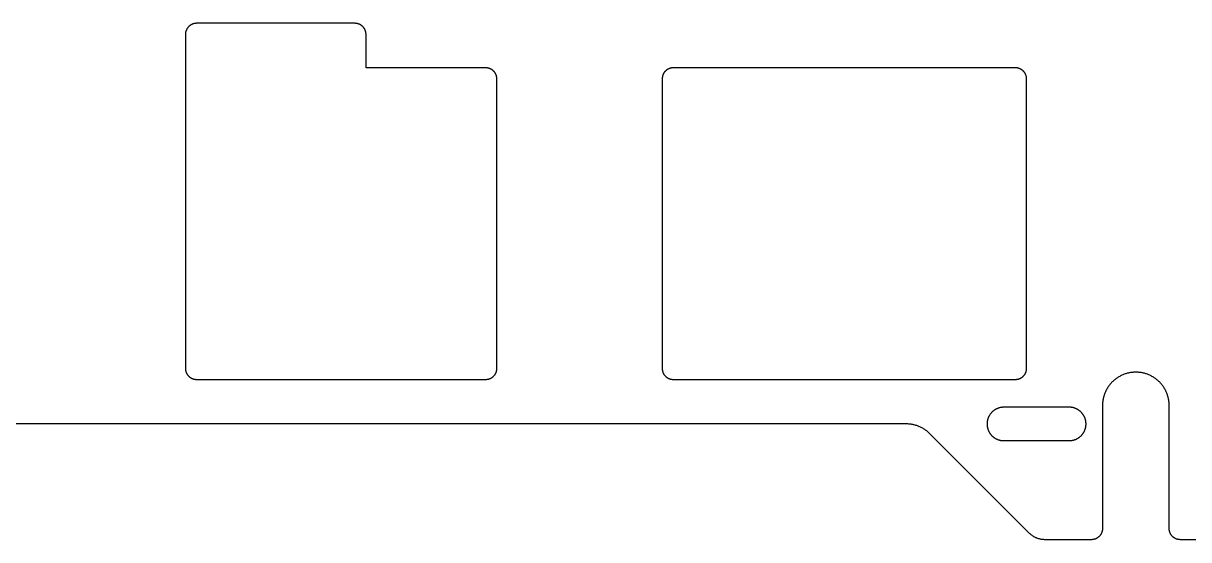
# Model space of a CAD drawing. Header units: millimetres. Extents: x -2014 to -1710, y 1046 to 1151.
# Drawn here: x -1826.2 to -1773.8, y 1046.4 to 1069.6 of the extents above; entities that cross this region are included whole.
import ezdxf

# ---------------------------------------------------------------- set-up
doc = ezdxf.new("R2010")
doc.units = ezdxf.units.MM
doc.layers.add('Layer 01', color=1, linetype='Continuous', true_color=0xff0000)

msp = doc.modelspace()

# ---------------------------------------------------------------- linework, layer by layer
at = {"layer": 'Layer 01', "color": 254, "true_color": 0xcad1ee}
for points in [[(-1818.371685, 1069.605882), (-1818.388756, 1069.60559), (-1818.405807, 1069.604716), (-1818.422817, 1069.603261), (-1818.439769, 1069.601225), (-1818.456641, 1069.598612), (-1818.473413, 1069.595424), (-1818.490068, 1069.591665), (-1818.506584, 1069.587341), (-1818.522943, 1069.582454), (-1818.539125, 1069.577012), (-1818.555112, 1069.571021), (-1818.570886, 1069.564488), (-1818.586427, 1069.557419), (-1818.601718, 1069.549825), (-1818.61674, 1069.541712), (-1818.631477, 1069.533092), (-1818.645911, 1069.523973), (-1818.660026, 1069.514367), (-1818.673804, 1069.504284), (-1818.687229, 1069.493738), (-1818.700287, 1069.482738), (-1818.712962, 1069.4713), (-1818.725239, 1069.459435), (-1818.737103, 1069.447158), (-1818.748542, 1069.434484), (-1818.759541, 1069.421426), (-1818.770088, 1069.408), (-1818.78017, 1069.394222), (-1818.789776, 1069.380108), (-1818.798895, 1069.365674), (-1818.807516, 1069.350937), (-1818.815628, 1069.335914), (-1818.823223, 1069.320624), (-1818.830291, 1069.305082), (-1818.836825, 1069.289309), (-1818.842816, 1069.273322), (-1818.848258, 1069.257139), (-1818.853144, 1069.24078), (-1818.857469, 1069.224264), (-1818.861227, 1069.20761), (-1818.864415, 1069.190837), (-1818.867028, 1069.173965), (-1818.869064, 1069.157014), (-1818.87052, 1069.140003), (-1818.871394, 1069.122952), (-1818.871685, 1069.105882)], [(-1811.25292, 1069.605882), (-1818.371685, 1069.605882)], [(-1810.75292, 1069.105882), (-1810.753212, 1069.122952), (-1810.754086, 1069.140003), (-1810.755542, 1069.157014), (-1810.757577, 1069.173965), (-1810.760191, 1069.190837), (-1810.763378, 1069.20761), (-1810.767137, 1069.224264), (-1810.771462, 1069.24078), (-1810.776348, 1069.257139), (-1810.78179, 1069.273322), (-1810.787781, 1069.289309), (-1810.794315, 1069.305082), (-1810.801383, 1069.320624), (-1810.808978, 1069.335914), (-1810.81709, 1069.350937), (-1810.825711, 1069.365674), (-1810.834829, 1069.380108), (-1810.844435, 1069.394222), (-1810.854518, 1069.408), (-1810.865065, 1069.421426), (-1810.876064, 1069.434484), (-1810.887502, 1069.447158), (-1810.899367, 1069.459435), (-1810.911644, 1069.4713), (-1810.924318, 1069.482738), (-1810.937376, 1069.493738), (-1810.950802, 1069.504284), (-1810.96458, 1069.514367), (-1810.978694, 1069.523973), (-1810.993128, 1069.533092), (-1811.007865, 1069.541712), (-1811.022888, 1069.549825), (-1811.038179, 1069.557419), (-1811.05372, 1069.564488), (-1811.069493, 1069.571021), (-1811.08548, 1069.577012), (-1811.101663, 1069.582454), (-1811.118022, 1069.587341), (-1811.134538, 1069.591665), (-1811.151192, 1069.595424), (-1811.167965, 1069.598612), (-1811.184837, 1069.601225), (-1811.201788, 1069.603261), (-1811.218799, 1069.604716), (-1811.23585, 1069.60559), (-1811.25292, 1069.605882)], [(-1818.871685, 1069.105882), (-1818.871685, 1054.10587)], [(-1810.75292, 1067.60587), (-1810.75292, 1069.105882)], [(-1805.371685, 1067.60587), (-1810.75292, 1067.60587)], [(-1804.871685, 1067.10587), (-1804.871977, 1067.12294), (-1804.872851, 1067.139991), (-1804.874307, 1067.157002), (-1804.876342, 1067.173953), (-1804.878956, 1067.190825), (-1804.882143, 1067.207598), (-1804.885902, 1067.224252), (-1804.890227, 1067.240768), (-1804.895113, 1067.257127), (-1804.900555, 1067.27331), (-1804.906546, 1067.289297), (-1804.91308, 1067.30507), (-1804.920148, 1067.320611), (-1804.927743, 1067.335902), (-1804.935855, 1067.350925), (-1804.944476, 1067.365662), (-1804.953594, 1067.380096), (-1804.9632, 1067.39421), (-1804.973283, 1067.407988), (-1804.98383, 1067.421414), (-1804.994829, 1067.434472), (-1805.006267, 1067.447146), (-1805.018132, 1067.459423), (-1805.030409, 1067.471288), (-1805.043084, 1067.482726), (-1805.056141, 1067.493725), (-1805.069567, 1067.504272), (-1805.083345, 1067.514355), (-1805.097459, 1067.523961), (-1805.111893, 1067.533079), (-1805.12663, 1067.5417), (-1805.141653, 1067.549812), (-1805.156944, 1067.557407), (-1805.172485, 1067.564475), (-1805.188258, 1067.571009), (-1805.204246, 1067.577), (-1805.220428, 1067.582442), (-1805.236787, 1067.587328), (-1805.253303, 1067.591653), (-1805.269957, 1067.595412), (-1805.28673, 1067.598599), (-1805.303602, 1067.601213), (-1805.320553, 1067.603248), (-1805.337564, 1067.604704), (-1805.354615, 1067.605578), (-1805.371685, 1067.60587)], [(-1796.9404, 1067.605857), (-1796.957471, 1067.605566), (-1796.974521, 1067.604692), (-1796.991532, 1067.603236), (-1797.008484, 1067.6012), (-1797.025355, 1067.598587), (-1797.042128, 1067.5954), (-1797.058782, 1067.591641), (-1797.075299, 1067.587316), (-1797.091658, 1067.58243), (-1797.10784, 1067.576988), (-1797.123827, 1067.570997), (-1797.139601, 1067.564463), (-1797.155142, 1067.557395), (-1797.170433, 1067.5498), (-1797.185455, 1067.541688), (-1797.200192, 1067.533067), (-1797.214626, 1067.523949), (-1797.22874, 1067.514342), (-1797.242518, 1067.50426), (-1797.255944, 1067.493713), (-1797.269002, 1067.482714), (-1797.281677, 1067.471275), (-1797.293954, 1067.459411), (-1797.305818, 1067.447134), (-1797.317257, 1067.434459), (-1797.328256, 1067.421401), (-1797.338803, 1067.407976), (-1797.348885, 1067.394198), (-1797.358491, 1067.380083), (-1797.36761, 1067.365649), (-1797.376231, 1067.350913), (-1797.384343, 1067.33589), (-1797.391938, 1067.320599), (-1797.399006, 1067.305058), (-1797.405539, 1067.289285), (-1797.411531, 1067.273297), (-1797.416973, 1067.257115), (-1797.421859, 1067.240756), (-1797.426184, 1067.22424), (-1797.429942, 1067.207585), (-1797.43313, 1067.190813), (-1797.435743, 1067.173941), (-1797.437779, 1067.15699), (-1797.439235, 1067.139979), (-1797.440109, 1067.122928), (-1797.4404, 1067.105857)], [(-1796.44042, 1067.605858), (-1796.9404, 1067.605857)], [(-1782.059176, 1067.605871), (-1796.44042, 1067.605858)], [(-1782.053921, 1067.605857), (-1782.059176, 1067.605871)], [(-1781.559135, 1067.605857), (-1782.053921, 1067.605857)], [(-1781.059135, 1067.105857), (-1781.059427, 1067.122928), (-1781.060301, 1067.139979), (-1781.061757, 1067.15699), (-1781.063792, 1067.173941), (-1781.066405, 1067.190813), (-1781.069593, 1067.207585), (-1781.073352, 1067.22424), (-1781.077677, 1067.240756), (-1781.082563, 1067.257115), (-1781.088005, 1067.273297), (-1781.093996, 1067.289285), (-1781.10053, 1067.305058), (-1781.107598, 1067.320599), (-1781.115193, 1067.33589), (-1781.123305, 1067.350913), (-1781.131926, 1067.365649), (-1781.141044, 1067.380083), (-1781.15065, 1067.394198), (-1781.160733, 1067.407976), (-1781.17128, 1067.421401), (-1781.182279, 1067.434459), (-1781.193717, 1067.447134), (-1781.205582, 1067.459411), (-1781.217859, 1067.471275), (-1781.230533, 1067.482714), (-1781.243591, 1067.493713), (-1781.257017, 1067.50426), (-1781.270795, 1067.514342), (-1781.284909, 1067.523949), (-1781.299343, 1067.533067), (-1781.31408, 1067.541688), (-1781.329103, 1067.5498), (-1781.344393, 1067.557395), (-1781.359935, 1067.564463), (-1781.375708, 1067.570997), (-1781.391695, 1067.576988), (-1781.407878, 1067.58243), (-1781.424237, 1067.587316), (-1781.440753, 1067.591641), (-1781.457407, 1067.5954), (-1781.47418, 1067.598587), (-1781.491052, 1067.6012), (-1781.508003, 1067.603236), (-1781.525014, 1067.604692), (-1781.542065, 1067.605566), (-1781.559135, 1067.605857)], [(-1804.871659, 1066.676527), (-1804.871685, 1067.10587)], [(-1804.869185, 1066.605892), (-1804.869801, 1066.641322), (-1804.870573, 1066.658953), (-1804.871659, 1066.676527)], [(-1797.4404, 1066.612184), (-1797.44042, 1066.605879)], [(-1797.4404, 1067.105857), (-1797.4404, 1066.612184)], [(-1781.059135, 1054.105845), (-1781.059135, 1067.105857)], [(-1804.869185, 1054.605839), (-1804.869185, 1066.605892)], [(-1797.44042, 1066.605879), (-1797.44042, 1054.605859)], [(-1804.871653, 1054.535191), (-1804.870569, 1054.552761), (-1804.869799, 1054.570393), (-1804.869185, 1054.605839)], [(-1797.44042, 1054.605859), (-1797.4404, 1054.599535)], [(-1797.4404, 1054.599535), (-1797.4404, 1054.105845)], [(-1818.871685, 1054.10587), (-1818.871394, 1054.088799), (-1818.87052, 1054.071749), (-1818.869064, 1054.054738), (-1818.867028, 1054.037786), (-1818.864415, 1054.020915), (-1818.861227, 1054.004142), (-1818.857469, 1053.987488), (-1818.853144, 1053.970971), (-1818.848258, 1053.954612), (-1818.842816, 1053.93843), (-1818.836825, 1053.922443), (-1818.830291, 1053.906669), (-1818.823223, 1053.891128), (-1818.815628, 1053.875837), (-1818.807516, 1053.860815), (-1818.798895, 1053.846078), (-1818.789776, 1053.831644), (-1818.78017, 1053.81753), (-1818.770088, 1053.803752), (-1818.759541, 1053.790326), (-1818.748542, 1053.777268), (-1818.737103, 1053.764593), (-1818.725239, 1053.752316), (-1818.712962, 1053.740452), (-1818.700287, 1053.729013), (-1818.687229, 1053.718014), (-1818.673804, 1053.707467), (-1818.660026, 1053.697385), (-1818.645911, 1053.687779), (-1818.631477, 1053.67866), (-1818.61674, 1053.670039), (-1818.601718, 1053.661927), (-1818.586427, 1053.654332), (-1818.570886, 1053.647264), (-1818.555112, 1053.64073), (-1818.539125, 1053.634739), (-1818.522943, 1053.629297), (-1818.506584, 1053.624411), (-1818.490068, 1053.620086), (-1818.473413, 1053.616328), (-1818.456641, 1053.61314), (-1818.439769, 1053.610527), (-1818.422817, 1053.608491), (-1818.405807, 1053.607035), (-1818.388756, 1053.606161), (-1818.371685, 1053.60587)], [(-1805.371685, 1053.60587), (-1805.354615, 1053.606161), (-1805.337564, 1053.607035), (-1805.320553, 1053.608491), (-1805.303602, 1053.610527), (-1805.28673, 1053.61314), (-1805.269957, 1053.616328), (-1805.253303, 1053.620086), (-1805.236787, 1053.624411), (-1805.220428, 1053.629297), (-1805.204246, 1053.634739), (-1805.188258, 1053.64073), (-1805.172485, 1053.647264), (-1805.156944, 1053.654332), (-1805.141653, 1053.661927), (-1805.12663, 1053.670039), (-1805.111893, 1053.67866), (-1805.097459, 1053.687779), (-1805.083345, 1053.697385), (-1805.069567, 1053.707467), (-1805.056141, 1053.718014), (-1805.043084, 1053.729013), (-1805.030409, 1053.740452), (-1805.018132, 1053.752316), (-1805.006267, 1053.764593), (-1804.994829, 1053.777268), (-1804.98383, 1053.790326), (-1804.973283, 1053.803752), (-1804.9632, 1053.81753), (-1804.953594, 1053.831644), (-1804.944476, 1053.846078), (-1804.935855, 1053.860815), (-1804.927743, 1053.875837), (-1804.920148, 1053.891128), (-1804.91308, 1053.906669), (-1804.906546, 1053.922443), (-1804.900555, 1053.93843), (-1804.895113, 1053.954612), (-1804.890227, 1053.970971), (-1804.885902, 1053.987488), (-1804.882143, 1054.004142), (-1804.878956, 1054.020915), (-1804.876342, 1054.037786), (-1804.874307, 1054.054738), (-1804.872851, 1054.071749), (-1804.871977, 1054.088799), (-1804.871685, 1054.10587)], [(-1804.871685, 1054.10587), (-1804.871653, 1054.535191)], [(-1797.4404, 1054.105845), (-1797.440109, 1054.088775), (-1797.439235, 1054.071724), (-1797.437779, 1054.054713), (-1797.435743, 1054.037762), (-1797.43313, 1054.02089), (-1797.429942, 1054.004117), (-1797.426184, 1053.987463), (-1797.421859, 1053.970947), (-1797.416973, 1053.954588), (-1797.411531, 1053.938405), (-1797.405539, 1053.922418), (-1797.399006, 1053.906645), (-1797.391938, 1053.891104), (-1797.384343, 1053.875813), (-1797.376231, 1053.86079), (-1797.36761, 1053.846053), (-1797.358491, 1053.831619), (-1797.348885, 1053.817505), (-1797.338803, 1053.803727), (-1797.328256, 1053.790301), (-1797.317257, 1053.777243), (-1797.305818, 1053.764569), (-1797.293954, 1053.752292), (-1797.281677, 1053.740427), (-1797.269002, 1053.728989), (-1797.255944, 1053.71799), (-1797.242518, 1053.707443), (-1797.22874, 1053.69736), (-1797.214626, 1053.687754), (-1797.200192, 1053.678636), (-1797.185455, 1053.670015), (-1797.170433, 1053.661903), (-1797.155142, 1053.654308), (-1797.139601, 1053.64724), (-1797.123827, 1053.640706), (-1797.10784, 1053.634715), (-1797.091658, 1053.629273), (-1797.075299, 1053.624387), (-1797.058782, 1053.620062), (-1797.042128, 1053.616303), (-1797.025355, 1053.613116), (-1797.008484, 1053.610502), (-1796.991532, 1053.608467), (-1796.974521, 1053.607011), (-1796.957471, 1053.606137), (-1796.9404, 1053.605845)], [(-1781.559135, 1053.605845), (-1781.542065, 1053.606137), (-1781.525014, 1053.607011), (-1781.508003, 1053.608467), (-1781.491052, 1053.610502), (-1781.47418, 1053.613116), (-1781.457407, 1053.616303), (-1781.440753, 1053.620062), (-1781.424237, 1053.624387), (-1781.407878, 1053.629273), (-1781.391695, 1053.634715), (-1781.375708, 1053.640706), (-1781.359935, 1053.64724), (-1781.344393, 1053.654308), (-1781.329103, 1053.661903), (-1781.31408, 1053.670015), (-1781.299343, 1053.678636), (-1781.284909, 1053.687754), (-1781.270795, 1053.69736), (-1781.257017, 1053.707443), (-1781.243591, 1053.71799), (-1781.230533, 1053.728989), (-1781.217859, 1053.740427), (-1781.205582, 1053.752292), (-1781.193717, 1053.764569), (-1781.182279, 1053.777243), (-1781.17128, 1053.790301), (-1781.160733, 1053.803727), (-1781.15065, 1053.817505), (-1781.141044, 1053.831619), (-1781.131926, 1053.846053), (-1781.123305, 1053.86079), (-1781.115193, 1053.875813), (-1781.107598, 1053.891104), (-1781.10053, 1053.906645), (-1781.093996, 1053.922418), (-1781.088005, 1053.938405), (-1781.082563, 1053.954588), (-1781.077677, 1053.970947), (-1781.073352, 1053.987463), (-1781.069593, 1054.004117), (-1781.066405, 1054.02089), (-1781.063792, 1054.037762), (-1781.061757, 1054.054713), (-1781.060301, 1054.071724), (-1781.059427, 1054.088775), (-1781.059135, 1054.105845)], [(-1818.371685, 1053.60587), (-1817.873781, 1053.60587)], [(-1817.873781, 1053.60587), (-1817.86919, 1053.605859)], [(-1817.86919, 1053.605859), (-1816.755395, 1053.605853)], [(-1816.755395, 1053.605853), (-1811.750445, 1053.605853)], [(-1811.750445, 1053.605853), (-1805.869169, 1053.605859)], [(-1805.869169, 1053.605859), (-1805.86459, 1053.60587)], [(-1805.86459, 1053.60587), (-1805.371685, 1053.60587)], [(-1796.9404, 1053.605845), (-1781.559135, 1053.605845)], [(-1774.648054, 1052.430975), (-1774.648468, 1052.466628), (-1774.649705, 1052.502128), (-1774.651765, 1052.537475), (-1774.654647, 1052.57267), (-1774.658352, 1052.607711), (-1774.66288, 1052.6426), (-1774.66823, 1052.677336), (-1774.674403, 1052.71192), (-1774.681399, 1052.74635), (-1774.689218, 1052.780628), (-1774.697859, 1052.814753), (-1774.707323, 1052.848725), (-1774.71761, 1052.882544), (-1774.728719, 1052.916211), (-1774.740378, 1052.949034), (-1774.753406, 1052.983085), (-1774.768084, 1053.018871), (-1774.783599, 1053.054132), (-1774.799948, 1053.088868), (-1774.81713, 1053.123075), (-1774.835141, 1053.156752), (-1774.853981, 1053.189896), (-1774.873646, 1053.222505), (-1774.894136, 1053.254577), (-1774.915446, 1053.28611), (-1774.937576, 1053.317102), (-1774.960523, 1053.34755), (-1774.984285, 1053.377452), (-1775.00886, 1053.406806), (-1775.034245, 1053.435611), (-1775.060438, 1053.463863), (-1775.087438, 1053.49156), (-1775.115113, 1053.51857), (-1775.143337, 1053.544762), (-1775.172107, 1053.570137), (-1775.201425, 1053.594693), (-1775.23129, 1053.61843), (-1775.261703, 1053.64135), (-1775.292664, 1053.663452), (-1775.324171, 1053.684735), (-1775.356226, 1053.7052), (-1775.388829, 1053.724847), (-1775.421979, 1053.743676), (-1775.455676, 1053.761687), (-1775.489921, 1053.77888), (-1775.524713, 1053.795255), (-1775.560796, 1053.811106), (-1775.59594, 1053.82555), (-1775.629217, 1053.83829), (-1775.662672, 1053.850209), (-1775.696303, 1053.861307), (-1775.730106, 1053.871584), (-1775.764078, 1053.881039), (-1775.798216, 1053.889674), (-1775.832517, 1053.897487), (-1775.866978, 1053.904479), (-1775.901596, 1053.91065), (-1775.936368, 1053.916), (-1775.971291, 1053.920529), (-1776.006361, 1053.924237), (-1776.041577, 1053.927123), (-1776.076933, 1053.929189), (-1776.112429, 1053.930433), (-1776.148059, 1053.930856), (-1776.183682, 1053.930456), (-1776.219157, 1053.929232), (-1776.254482, 1053.927184), (-1776.289659, 1053.924312), (-1776.324687, 1053.920615), (-1776.359566, 1053.916094), (-1776.394297, 1053.910748), (-1776.428879, 1053.904579), (-1776.463312, 1053.897584), (-1776.497596, 1053.889766), (-1776.531731, 1053.881123), (-1776.565718, 1053.871657), (-1776.599556, 1053.861365), (-1776.633246, 1053.85025), (-1776.666103, 1053.83858), (-1776.700178, 1053.825546), (-1776.735964, 1053.810871), (-1776.771227, 1053.795359), (-1776.805964, 1053.779012), (-1776.840173, 1053.761833), (-1776.873851, 1053.743824), (-1776.906996, 1053.724987), (-1776.939607, 1053.705324), (-1776.971681, 1053.684837), (-1777.003215, 1053.663529), (-1777.034208, 1053.641401), (-1777.064658, 1053.618456), (-1777.094562, 1053.594697), (-1777.123918, 1053.570125), (-1777.152725, 1053.544742), (-1777.180978, 1053.51855), (-1777.208678, 1053.491553), (-1777.23569, 1053.463879), (-1777.261885, 1053.435658), (-1777.287261, 1053.406889), (-1777.311819, 1053.377573), (-1777.335559, 1053.34771), (-1777.358481, 1053.317298), (-1777.380585, 1053.28634), (-1777.401871, 1053.254834), (-1777.422338, 1053.22278), (-1777.441988, 1053.190179), (-1777.46082, 1053.157031), (-1777.478833, 1053.123335), (-1777.496028, 1053.089091), (-1777.512406, 1053.0543), (-1777.528256, 1053.018226), (-1777.542706, 1052.983076), (-1777.55546, 1052.949777), (-1777.567392, 1052.916318), (-1777.578502, 1052.882697), (-1777.588788, 1052.848916), (-1777.598252, 1052.814973), (-1777.606893, 1052.780869), (-1777.614711, 1052.746604), (-1777.621707, 1052.712177), (-1777.62788, 1052.67759), (-1777.63323, 1052.642841), (-1777.637757, 1052.607931), (-1777.641462, 1052.57286), (-1777.644344, 1052.537628), (-1777.646404, 1052.502235), (-1777.64764, 1052.46668), (-1777.648054, 1052.430964)], [(-1782.086318, 1052.355856), (-1782.10491, 1052.355623), (-1782.123453, 1052.354928), (-1782.141938, 1052.353773), (-1782.160358, 1052.352162), (-1782.178704, 1052.350099), (-1782.196968, 1052.347587), (-1782.215143, 1052.344629), (-1782.23322, 1052.34123), (-1782.251191, 1052.337392), (-1782.269048, 1052.333119), (-1782.286783, 1052.328415), (-1782.304388, 1052.323283), (-1782.321854, 1052.317727), (-1782.339174, 1052.31175), (-1782.356339, 1052.305355), (-1782.373341, 1052.298547), (-1782.390173, 1052.291328), (-1782.406826, 1052.283702), (-1782.423292, 1052.275673), (-1782.439563, 1052.267245), (-1782.45563, 1052.258419), (-1782.471487, 1052.249201), (-1782.487124, 1052.239594), (-1782.502533, 1052.229601), (-1782.517707, 1052.219225), (-1782.532638, 1052.208471), (-1782.547316, 1052.197341), (-1782.561735, 1052.18584), (-1782.575886, 1052.17397), (-1782.58976, 1052.161736), (-1782.60335, 1052.14914), (-1782.616648, 1052.136186), (-1782.629613, 1052.12292), (-1782.642208, 1052.109385), (-1782.654432, 1052.095584), (-1782.666285, 1052.081518), (-1782.677765, 1052.06719), (-1782.688873, 1052.052602), (-1782.699606, 1052.037755), (-1782.709964, 1052.022653), (-1782.719947, 1052.007297), (-1782.729552, 1051.991689), (-1782.73878, 1051.975831), (-1782.74763, 1051.959726), (-1782.756101, 1051.943374), (-1782.764191, 1051.92678), (-1782.771901, 1051.909944), (-1782.779228, 1051.892869), (-1782.786141, 1051.875628), (-1782.792609, 1051.858294), (-1782.79863, 1051.840867), (-1782.804205, 1051.823348), (-1782.809334, 1051.805735), (-1782.814017, 1051.788029), (-1782.818255, 1051.77023), (-1782.822046, 1051.752338), (-1782.825391, 1051.734354), (-1782.82829, 1051.716276), (-1782.830743, 1051.698105), (-1782.83275, 1051.679841), (-1782.834311, 1051.661484), (-1782.835426, 1051.643035), (-1782.836095, 1051.624492), (-1782.836318, 1051.605856)], [(-1779.136318, 1052.355856), (-1782.086318, 1052.355856)], [(-1778.386318, 1051.605856), (-1778.386551, 1051.624448), (-1778.387247, 1051.64299), (-1778.388402, 1051.661475), (-1778.390012, 1051.679895), (-1778.392076, 1051.698241), (-1778.394588, 1051.716506), (-1778.397545, 1051.734681), (-1778.400945, 1051.752758), (-1778.404783, 1051.770729), (-1778.409055, 1051.788586), (-1778.413759, 1051.806321), (-1778.418891, 1051.823925), (-1778.424448, 1051.841391), (-1778.430425, 1051.858711), (-1778.436819, 1051.875876), (-1778.443628, 1051.892879), (-1778.450847, 1051.909711), (-1778.458472, 1051.926364), (-1778.466501, 1051.94283), (-1778.47493, 1051.9591), (-1778.483755, 1051.975168), (-1778.492973, 1051.991025), (-1778.50258, 1052.006662), (-1778.512574, 1052.022071), (-1778.522949, 1052.037245), (-1778.533703, 1052.052175), (-1778.544833, 1052.066854), (-1778.556334, 1052.081273), (-1778.568204, 1052.095423), (-1778.580439, 1052.109298), (-1778.593035, 1052.122888), (-1778.605988, 1052.136186), (-1778.619255, 1052.149151), (-1778.63279, 1052.161746), (-1778.646591, 1052.17397), (-1778.660657, 1052.185823), (-1778.674985, 1052.197303), (-1778.689573, 1052.20841), (-1778.704419, 1052.219144), (-1778.719521, 1052.229502), (-1778.734878, 1052.239484), (-1778.750486, 1052.24909), (-1778.766343, 1052.258318), (-1778.782449, 1052.267168), (-1778.7988, 1052.275638), (-1778.815395, 1052.283729), (-1778.832231, 1052.291438), (-1778.849306, 1052.298766), (-1778.866547, 1052.305679), (-1778.88388, 1052.312146), (-1778.901307, 1052.318168), (-1778.918827, 1052.323743), (-1778.93644, 1052.328872), (-1778.954146, 1052.333555), (-1778.971944, 1052.337792), (-1778.989836, 1052.341583), (-1779.007821, 1052.344929), (-1779.025899, 1052.347828), (-1779.044069, 1052.350281), (-1779.062333, 1052.352288), (-1779.08069, 1052.353849), (-1779.09914, 1052.354964), (-1779.117683, 1052.355633), (-1779.136318, 1052.355856)], [(-1777.648054, 1052.430964), (-1777.648054, 1046.905814)], [(-1774.648054, 1046.905874), (-1774.648054, 1052.430975)], [(-1786.469375, 1051.605856), (-1956.3366, 1051.605856)], [(-1785.408714, 1051.166516), (-1785.43532, 1051.192489), (-1785.46244, 1051.217711), (-1785.490073, 1051.242182), (-1785.518217, 1051.265901), (-1785.546872, 1051.288867), (-1785.576035, 1051.311081), (-1785.605706, 1051.332541), (-1785.635882, 1051.353247), (-1785.666564, 1051.373198), (-1785.697749, 1051.392394), (-1785.729435, 1051.410833), (-1785.761622, 1051.428517), (-1785.794309, 1051.445443), (-1785.827493, 1051.461612), (-1785.861174, 1051.477023), (-1785.895349, 1051.491675), (-1785.929863, 1051.505502), (-1785.964558, 1051.518436), (-1785.999435, 1051.530479), (-1786.034494, 1051.541629), (-1786.069735, 1051.551888), (-1786.105157, 1051.561254), (-1786.140761, 1051.569729), (-1786.176547, 1051.577311), (-1786.212514, 1051.584001), (-1786.248663, 1051.589799), (-1786.284994, 1051.594706), (-1786.321507, 1051.59872), (-1786.358201, 1051.601842), (-1786.395077, 1051.604072), (-1786.432135, 1051.60541), (-1786.469375, 1051.605856)], [(-1782.836318, 1051.605856), (-1782.836113, 1051.588044), (-1782.835496, 1051.570307), (-1782.834467, 1051.552644), (-1782.833027, 1051.535055), (-1782.831176, 1051.517541), (-1782.828913, 1051.500101), (-1782.826239, 1051.482735), (-1782.823154, 1051.465443), (-1782.819657, 1051.448226), (-1782.815749, 1051.431083), (-1782.811429, 1051.414014), (-1782.806698, 1051.39702), (-1782.801654, 1051.38035), (-1782.796266, 1051.363922), (-1782.790333, 1051.347234), (-1782.78366, 1051.329785), (-1782.776336, 1051.311915), (-1782.768587, 1051.294298), (-1782.760414, 1051.276937), (-1782.751821, 1051.259834), (-1782.742808, 1051.242992), (-1782.733379, 1051.226412), (-1782.723535, 1051.210096), (-1782.713279, 1051.194048), (-1782.702613, 1051.178268), (-1782.691539, 1051.16276), (-1782.680059, 1051.147524), (-1782.668175, 1051.132565), (-1782.65589, 1051.117883), (-1782.643206, 1051.103481), (-1782.630125, 1051.089361), (-1782.616648, 1051.075526), (-1782.602837, 1051.062037), (-1782.588748, 1051.048954), (-1782.574382, 1051.036279), (-1782.559738, 1051.02401), (-1782.544818, 1051.012148), (-1782.52962, 1051.000693), (-1782.514144, 1050.989644), (-1782.498392, 1050.979003), (-1782.482362, 1050.968768), (-1782.466055, 1050.95894), (-1782.449471, 1050.949519), (-1782.432609, 1050.940504), (-1782.415186, 1050.931784), (-1782.397296, 1050.923395), (-1782.379507, 1050.915564), (-1782.362389, 1050.908515), (-1782.345755, 1050.902138), (-1782.329038, 1050.896173), (-1782.312238, 1050.890619), (-1782.295355, 1050.885477), (-1782.27839, 1050.880746), (-1782.261342, 1050.876426), (-1782.244212, 1050.872518), (-1782.226999, 1050.869021), (-1782.209703, 1050.865935), (-1782.192324, 1050.863261), (-1782.174863, 1050.860999), (-1782.15732, 1050.859147), (-1782.139693, 1050.857707), (-1782.121984, 1050.856679), (-1782.104193, 1050.856062), (-1782.086318, 1050.855856)], [(-1779.136318, 1050.855856), (-1779.117727, 1050.856089), (-1779.099184, 1050.856784), (-1779.080699, 1050.857939), (-1779.062279, 1050.85955), (-1779.043933, 1050.861613), (-1779.025669, 1050.864125), (-1779.007494, 1050.867083), (-1778.989417, 1050.870482), (-1778.971446, 1050.87432), (-1778.953589, 1050.878593), (-1778.935854, 1050.883297), (-1778.918249, 1050.888429), (-1778.900783, 1050.893985), (-1778.883463, 1050.899962), (-1778.866298, 1050.906357), (-1778.849296, 1050.913165), (-1778.832464, 1050.920384), (-1778.815811, 1050.92801), (-1778.799345, 1050.936039), (-1778.783074, 1050.944468), (-1778.767006, 1050.953293), (-1778.75115, 1050.962511), (-1778.735513, 1050.972118), (-1778.720103, 1050.982111), (-1778.704929, 1050.992487), (-1778.689999, 1051.003241), (-1778.675321, 1051.014371), (-1778.660902, 1051.025872), (-1778.646751, 1051.037742), (-1778.632877, 1051.049976), (-1778.619286, 1051.062572), (-1778.605988, 1051.075526), (-1778.593024, 1051.088792), (-1778.580429, 1051.102327), (-1778.568205, 1051.116129), (-1778.556352, 1051.130194), (-1778.544871, 1051.144522), (-1778.533764, 1051.15911), (-1778.523031, 1051.173957), (-1778.512673, 1051.189059), (-1778.50269, 1051.204415), (-1778.493085, 1051.220023), (-1778.483856, 1051.235881), (-1778.475007, 1051.251987), (-1778.466536, 1051.268338), (-1778.458446, 1051.284932), (-1778.450736, 1051.301768), (-1778.443409, 1051.318843), (-1778.436495, 1051.336084), (-1778.430028, 1051.353418), (-1778.424007, 1051.370845), (-1778.418432, 1051.388365), (-1778.413303, 1051.405977), (-1778.408619, 1051.423683), (-1778.404382, 1051.441482), (-1778.400591, 1051.459374), (-1778.397246, 1051.477359), (-1778.394347, 1051.495436), (-1778.391894, 1051.513607), (-1778.389887, 1051.531871), (-1778.388325, 1051.550228), (-1778.38721, 1051.568677), (-1778.386541, 1051.58722), (-1778.386318, 1051.605856)], [(-1780.940947, 1046.698749), (-1785.408714, 1051.166516)], [(-1782.086318, 1050.855856), (-1779.136318, 1050.855856)], [(-1777.648054, 1046.905814), (-1777.648213, 1046.893529), (-1777.648685, 1046.881245), (-1777.649467, 1046.868971), (-1777.650555, 1046.856717), (-1777.651945, 1046.844491), (-1777.653634, 1046.832303), (-1777.655618, 1046.820162), (-1777.657892, 1046.808076), (-1777.660455, 1046.796055), (-1777.663301, 1046.784107), (-1777.666427, 1046.772242), (-1777.66983, 1046.760469), (-1777.673505, 1046.748796), (-1777.67745, 1046.737233), (-1777.68166, 1046.725789), (-1777.686132, 1046.714473), (-1777.690869, 1046.703292), (-1777.695878, 1046.692251), (-1777.701158, 1046.681349), (-1777.706711, 1046.670586), (-1777.712535, 1046.659962), (-1777.718631, 1046.649477), (-1777.724998, 1046.63913), (-1777.731638, 1046.628923), (-1777.738592, 1046.618812), (-1777.745879, 1046.608777), (-1777.753462, 1046.598857), (-1777.761304, 1046.589088), (-1777.76937, 1046.579508), (-1777.777621, 1046.570153), (-1777.786022, 1046.561061), (-1777.794535, 1046.552268), (-1777.803213, 1046.543745), (-1777.812128, 1046.535437), (-1777.82127, 1046.527349), (-1777.830631, 1046.519484), (-1777.840201, 1046.511846), (-1777.849972, 1046.50444), (-1777.859935, 1046.497268), (-1777.870081, 1046.490334), (-1777.8804, 1046.483643), (-1777.890885, 1046.477197), (-1777.901526, 1046.471001), (-1777.912314, 1046.465059), (-1777.92324, 1046.459373), (-1777.934296, 1046.453948), (-1777.945472, 1046.448788), (-1777.95676, 1046.443897), (-1777.96814, 1046.439289), (-1777.979596, 1046.434978), (-1777.99113, 1046.430965), (-1778.002741, 1046.42725), (-1778.01443, 1046.423831), (-1778.026196, 1046.42071), (-1778.038039, 1046.417887), (-1778.04996, 1046.415361), (-1778.061958, 1046.413132), (-1778.074033, 1046.4112), (-1778.086186, 1046.409566), (-1778.098416, 1046.408229), (-1778.110723, 1046.40719), (-1778.123108, 1046.406448), (-1778.13557, 1046.406003), (-1778.148109, 1046.405856)], [(-1774.148068, 1046.405856), (-1774.160354, 1046.406014), (-1774.172638, 1046.406486), (-1774.184911, 1046.407267), (-1774.197165, 1046.408354), (-1774.209391, 1046.409744), (-1774.221578, 1046.411432), (-1774.23372, 1046.413415), (-1774.245806, 1046.415689), (-1774.257827, 1046.41825), (-1774.269775, 1046.421096), (-1774.28164, 1046.424221), (-1774.293413, 1046.427623), (-1774.305086, 1046.431298), (-1774.316649, 1046.435242), (-1774.328093, 1046.439451), (-1774.33941, 1046.443922), (-1774.35059, 1046.448659), (-1774.361632, 1046.453667), (-1774.372534, 1046.458947), (-1774.383297, 1046.464498), (-1774.393922, 1046.470322), (-1774.404407, 1046.476417), (-1774.414754, 1046.482784), (-1774.424961, 1046.489422), (-1774.435073, 1046.496376), (-1774.445108, 1046.503662), (-1774.455028, 1046.511244), (-1774.464797, 1046.519086), (-1774.474378, 1046.527151), (-1774.483733, 1046.535402), (-1774.492826, 1046.543802), (-1774.501619, 1046.552314), (-1774.510143, 1046.560992), (-1774.518452, 1046.569906), (-1774.52654, 1046.579047), (-1774.534405, 1046.588407), (-1774.542044, 1046.597977), (-1774.549451, 1046.607747), (-1774.556623, 1046.61771), (-1774.563557, 1046.627855), (-1774.570249, 1046.638174), (-1774.576696, 1046.648658), (-1774.582892, 1046.659298), (-1774.588836, 1046.670086), (-1774.594522, 1046.681012), (-1774.599947, 1046.692067), (-1774.605108, 1046.703243), (-1774.610001, 1046.71453), (-1774.614609, 1046.725909), (-1774.61892, 1046.737365), (-1774.622934, 1046.748899), (-1774.62665, 1046.76051), (-1774.630069, 1046.772198), (-1774.633191, 1046.783964), (-1774.636016, 1046.795807), (-1774.638543, 1046.807727), (-1774.640772, 1046.819725), (-1774.642705, 1046.8318), (-1774.64434, 1046.843952), (-1774.645677, 1046.856182), (-1774.646717, 1046.868489), (-1774.64746, 1046.880873), (-1774.647906, 1046.893335), (-1774.648054, 1046.905874)], [(-1780.233841, 1046.405856), (-1780.258377, 1046.406171), (-1780.282891, 1046.407112), (-1780.307369, 1046.408673), (-1780.331796, 1046.410849), (-1780.356161, 1046.413634), (-1780.380449, 1046.417022), (-1780.404646, 1046.421009), (-1780.42874, 1046.425588), (-1780.452717, 1046.430754), (-1780.476564, 1046.436502), (-1780.500266, 1046.442825), (-1780.523811, 1046.449718), (-1780.547186, 1046.457176), (-1780.570375, 1046.465194), (-1780.593368, 1046.473764), (-1780.616149, 1046.482883), (-1780.638705, 1046.492544), (-1780.661023, 1046.502741), (-1780.68309, 1046.51347), (-1780.704892, 1046.524724), (-1780.726415, 1046.536499), (-1780.747647, 1046.548788), (-1780.768573, 1046.561586), (-1780.78918, 1046.574887), (-1780.809455, 1046.588686), (-1780.829384, 1046.602977), (-1780.848954, 1046.617755), (-1780.868152, 1046.633014), (-1780.886964, 1046.648749), (-1780.905376, 1046.664953), (-1780.923375, 1046.681622), (-1780.940947, 1046.698749)], [(-1778.148109, 1046.405856), (-1780.233841, 1046.405856)], [(-1772.062268, 1046.405856), (-1774.148068, 1046.405856)]]:
    msp.add_lwpolyline(points, dxfattribs=at)

doc.saveas('drawing.dxf')
